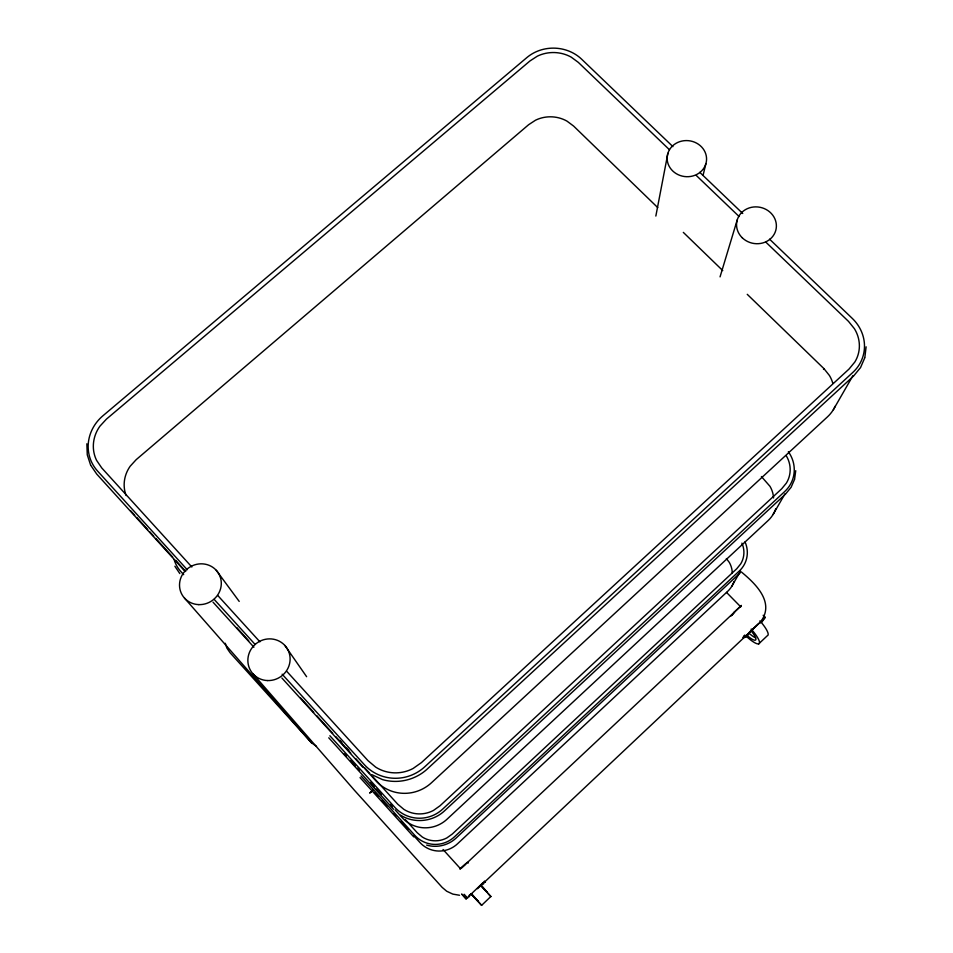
<?xml version="1.0" encoding="UTF-8"?>
<svg xmlns="http://www.w3.org/2000/svg" width="953" height="953" viewBox="0 0 953 953"><rect width="100%" height="100%" fill="white"/><g stroke="black" fill="none" stroke-linecap="round" stroke-linejoin="round"><path stroke-width="1.43" d="M471.127 894.081L481.622 905.35L490.89 896.451L480.955 885.051M761.102 621.904A5.373 1.275 46.1 0 0 761.983 621.892L765.223 617.389L763.174 615.269M864.836 357.578L866.11 346.821M794.588 479.204L795.731 470.699M655.843 216.057L667.874 153.338M703.052 175.4L705.851 163.856A19.739 18.036 7.1 0 0 681.919 141.056A19.739 18.036 7.1 0 0 672.782 171.016A19.739 18.036 7.1 0 0 705.851 163.856M720.051 276.87L737.241 219.881M864.705 357.935L860.535 367.596L853.638 375.959L426.682 769.547C414.769 780.138 397.806 784.045 382.475 779.59L371.682 774.598M762.329 619.283C773.622 600.64 754.478 582.855 741.398 571.991M794.516 479.43L791.097 487.305L785.534 494.071L444.193 811.158C432.483 821.891 414.09 823.666 400.617 815.196M823.523 369.43L823.94 368.632L747.247 294.322M731.785 586.309L740.564 571.038M773.074 514.513L785.141 493.547M833.363 409.683L852.959 375.613M730.653 616.317L734.703 611.874M749.237 632.387L745.77 637.188A5.384 1.215 46.2 0 1 744.162 636.771M761.161 622.321L763.556 618.962L762.209 620.117M750.44 631.339L747.39 635.651A5.384 1.215 46.2 0 1 746.533 635.639M750.523 631.243L751.286 630.445M749.499 632.101L750.154 631.422M750.535 631.041L765.223 617.353M734.263 612.303L732.297 614.78A6.194 1.418 46.2 0 0 732.238 615.185M751.357 630.219L752.667 628.968M734.334 612.04L741.136 605.643M470.877 894.14C468.03 894.867 468.006 900.442 466.636 897.13M758.707 643.871L767.356 635.699A19.191 4.503 46.1 0 0 759.922 620.856M477.513 888.708L758.838 623.619M459.906 869.076L467.256 862.382L468.34 862.965M460.418 868.791L465.469 864.121M461.252 868.278L740.874 606.084M740.147 572.884L455.677 838.461C447.898 845.49 436.724 848.063 426.658 845.108M481.944 883.717L470.937 894.248C469.079 894.891 469.472 897.523 469.364 896.511M481.515 884.277L483.993 881.87M481.98 883.848C483.135 881.442 484.505 884.992 482.647 882.847M459.525 895.26L452.83 894.105L446.683 891.222L442.144 887.362L354.349 790.192L253.033 673.89M316.515 746.413L311.464 742.756L230.042 652.698L226.897 648.1L225.265 643.263M490.89 896.594L488.234 893.962M672.913 146.619L581.628 59.193A38.859 35.225 1 0 0 526.902 57.549L102.924 415.782A41.372 38.62 -25.2 0 0 97.587 471.068L187.241 569.739M699.764 172.338L742.732 213.484M769.583 239.191L852.28 318.397A40.8 37.87 17.2 0 1 852.935 372.313L424.752 766.796A42.933 42.277 -39.8 0 1 364.249 764.568L282.148 674.2M669.459 149.752L578.328 62.386L571.216 57.144A33.963 30.794 1 0 0 537.409 56.132L529.975 60.944L106.438 419.117L99.898 426.217A36.166 33.748 -25.2 0 0 96.587 460.37L101.757 467.947L191.839 566.987M696.262 175.447L739.147 216.557M765.962 242.253L848.515 321.399L854.412 328.69A35.654 33.093 17.2 0 1 854.829 362.021L849.063 369.025L421.405 762.626L413.078 768.499A37.512 36.953 -39.8 0 1 375.685 767.129L368.001 760.661L286.924 671.531M657.761 207.611L573.611 126.07L566.999 121.138A31.568 28.888 1.1 0 0 535.562 120.185L528.641 124.7L136.196 459.644L130.168 466.243A33.474 31.449 -26.1 0 0 126.141 495.56M683.325 232.389L722.743 270.581M487.209 892.592L480.419 885.408M761.411 476.536L770.012 486.364A26.839 25.528 20.1 0 1 773.55 497.966M726.496 592.385L739.957 606.06M484.374 881.215L485.411 882.228L484.696 881.394M467.113 897.643L464.159 894.283M471.223 894.081L478.227 901.55L471.39 893.759M217.868 595.601L259.907 641.822M443.05 849.504L460.061 868.231M214.127 599.342L255.106 644.442M339.816 740.41L341.805 742.601M346.797 748.105L348.798 750.309M364.785 767.904L369.776 773.395M372.766 776.695L397.735 804.189L403.846 809.347A29.793 29.436 -54.4 0 0 433.472 810.443L440.048 805.761L781.722 488.758L786.404 483.064A28.542 27.029 19.3 0 0 786.332 455.868M130.728 510.856L134.73 515.251M136.732 517.455L147.727 529.57M149.728 531.774L153.731 536.182M155.732 538.385L172.731 557.1M175.733 560.412L185.728 571.419M236.737 627.586L248.733 640.797M300.743 698.072L313.74 712.391M316.741 715.691L332.74 733.31M335.742 736.609L350.74 753.132M355.743 758.636L375.744 780.662A39.597 39.061 -44.5 0 0 431.518 782.723L827.442 416.89A37.751 35.309 17.9 0 0 835.233 406.169M185.192 571.514L96.718 474.07L90.761 465.326M213.019 602.165L253.915 647.194M281.885 678.012L362.819 767.141M183.679 574.659L180.701 571.371A33.045 31.401 -27.9 0 1 174.089 559.459M329.869 735.764L394.78 807.298A34.094 33.677 -54.4 0 0 442.704 809.085L784.795 491.45A32.664 30.925 19.3 0 0 788.345 451.71M462.169 894.474L466.327 899.12L461.633 893.985M405.275 819.544L417.247 832.743L422.31 837.02A24.73 24.433 -65.9 0 0 446.838 837.937L452.282 834.054L736.764 568.727L740.695 563.914A23.801 22.824 21.8 0 0 741.899 543.127M344.331 753.871L346.332 756.074M350.311 760.458L355.29 765.95M357.28 768.154L359.281 770.346M370.229 782.425L374.219 786.821M376.209 789.013L381.188 794.504M390.158 804.392L392.148 806.583M395.138 809.883L402.106 817.567A31.973 31.592 -58.6 0 0 447.017 819.246L768.213 520.457A30.675 29.186 20.1 0 0 775.754 508.723M328.761 737.789L393.577 809.252M360.996 775.98L414.793 835.328A28.304 27.959 -65.9 0 0 454.486 836.805L739.314 570.99A27.232 26.112 21.8 0 0 745.02 541.9M374.946 792.86L377.936 796.172M381.939 800.58L386.93 806.083M393.923 813.802L395.912 815.994M400.903 821.51L407.896 829.217M413.888 835.829L419.88 842.44A26.839 26.493 -68.6 0 0 457.464 843.846L727.663 591.36A25.838 24.861 22.6 0 0 734.001 581.592M360.031 777.588L413.769 836.889M471.58 893.878L481.622 905.35M480.741 884.956L487.114 892.258M184.477 598.091L311.953 743.292L310.059 740.541M483.135 883.169L483.671 883.86M823.94 368.632L829.384 375.446A33.033 30.889 17.9 0 1 832.731 383.035M726.377 558.565L729.307 562.401A22.61 21.752 22.6 0 1 732.261 573.432M216.26 570.287L239.203 601.403M284.899 645.491L306.616 676.701M179.819 573.563L174.887 566.261M90.595 465.016L87.271 454.843L86.854 443.788M760.244 622.38A5.373 1.263 46.1 0 1 760.434 623.024M751.178 629.087A19.215 4.372 46.1 0 1 759.315 643.406A19.215 4.372 46.1 0 1 746.568 636.568M747.188 635.032A5.015 1.132 46.2 0 1 746.842 635.52M751.333 630.35A5.015 1.156 46.1 0 1 750.654 631.315M750.988 630.695A14.188 3.228 46.1 0 1 755.658 639.999A14.188 3.228 46.1 0 1 746.544 634.972M755.586 637.831A14.188 3.252 46.1 0 1 748.701 632.947M762.567 619.891A4.598 1.096 46.1 0 1 761.876 620.379M744.71 635.055A4.61 1.036 46.2 0 1 743.852 636.282M743.626 636.08A4.61 1.036 46.2 0 1 742.768 637.307M740.529 606.191L740.481 607.073L741.327 605.429L740.529 606.191M373.123 790.287L369.824 792.92L373.123 790.287M198.808 604.619A21.145 20.144 -30.4 0 0 219.238 574.611A21.145 20.144 -30.4 0 0 183.155 573.444A21.145 20.144 -30.4 0 0 198.808 604.619M742.387 237.916A19.989 18.369 11.2 0 0 775.718 230.626A19.989 18.369 11.2 0 0 751.298 207.361A19.989 18.369 11.2 0 0 742.387 237.916M267.59 680.561A21.359 20.609 -34.1 0 0 287.949 649.91A21.359 20.609 -34.1 0 0 251.437 648.695A21.359 20.609 -34.1 0 0 267.59 680.561"/></g></svg>
